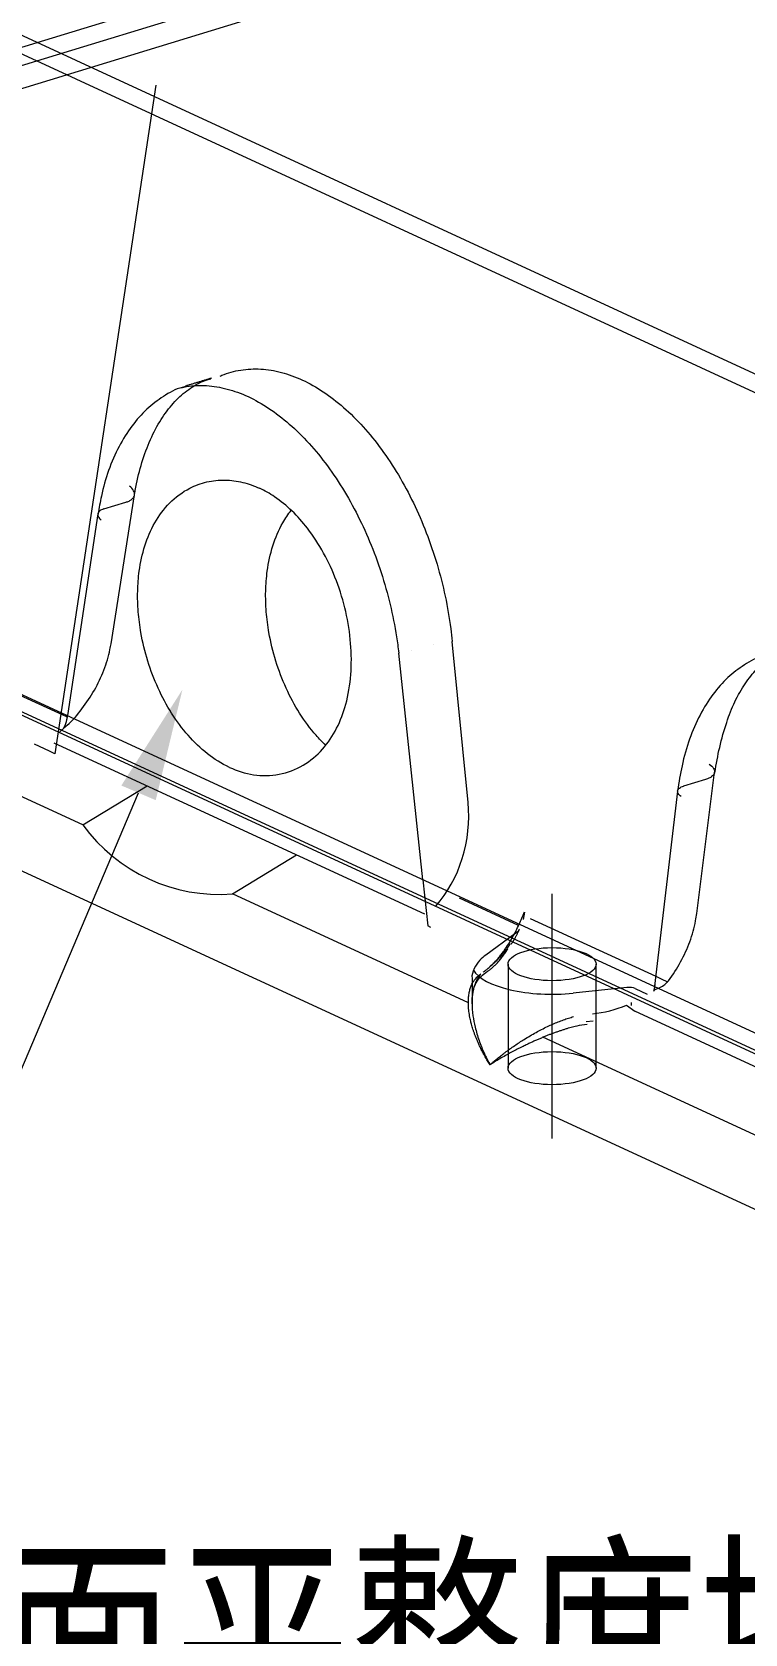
# Model space of a CAD drawing. Header units: millimetres. Extents: x 2028 to 3302, y -96 to 792.
# Drawn here: x 2877.2 to 2921.7, y 480.2 to 580.2 of the extents above; entities that cross this region are included whole.
import ezdxf

# ---------------------------------------------------------------- set-up
doc = ezdxf.new("R2010")
doc.units = ezdxf.units.MM
doc.layers.get('0').update_dxf_attribs({"linetype": 'CONTINUOUS'})
doc.layers.get('Defpoints').update_dxf_attribs({"linetype": 'CONTINUOUS'})
doc.styles.get("Standard").update_dxf_attribs({"font": '', "width": 0.8})
doc.styles.get('Standard').set_extended_font_data('SimSun')
doc.dimstyles.new('111$3', dxfattribs={"dimtxt": 10, "dimasz": 7, "dimexe": 1.6, "dimexo": 0.8, "dimgap": 1, "dimtad": 1, "dimtih": 1, "dimtoh": 1, "dimzin": 0, "dimdsep": 46, "dimtxsty": 'Standard', "dimcen": 0, "dimclrd": 3, "dimclre": 3, "dimclrt": 3, "dimadec": 0, "dimazin": 0, "dimtfac": 1, "dimtmove": 0, "dimatfit": 3, "dimfxl": 1, "dimtolj": 1, "dimlwd": 9, "dimlwe": 9, "dimarcsym": 0})

# ---------------------------------------------------------------- blocks, each defined once
blk = doc.blocks.new('*D21')
at = {"color": 3, "lineweight": 9, "transparency": 16777216}
for p, q in [((2873.691, 508.956), (2883.803, 532.724)), ((2866.691, 508.956), (2873.691, 508.956))]:
    blk.add_line(p, q, dxfattribs=at)
at = {"color": 3, "lineweight": 18, "transparency": 16777216}
blk.add_solid([(2882.729, 533.181), (2884.876, 532.268), (2886.543, 539.166)], dxfattribs=at)
at = {"layer": 'Defpoints', "color": 0, "lineweight": 18, "transparency": 16777216}
for p in [(2886.543, 539.166), (2827.987, 401.53)]:
    blk.add_point(p, dxfattribs=at)
at = {"color": 3, "lineweight": 18, "transparency": 16777216, "insert": (2809.18, 508.956), "char_height": 10, "attachment_point": 5}
blk.add_mtext('\\A1;PG16螺纹孔垂直于此面', dxfattribs=at)
blk = doc.blocks.new('*D22')
at = {"color": 3, "lineweight": 9, "transparency": 16777216}
for p, q in [((3010.863, 479.411), (3017.567, 494.586)), ((3003.863, 479.411), (3010.863, 479.411))]:
    blk.add_line(p, q, dxfattribs=at)
at = {"color": 3, "lineweight": 18, "transparency": 16777216}
blk.add_solid([(3016.5, 495.058), (3018.634, 494.115), (3020.396, 500.989)], dxfattribs=at)
at = {"layer": 'Defpoints', "color": 0, "lineweight": 18, "transparency": 16777216}
for p in [(3020.396, 500.989), (2941.822, 323.126)]:
    blk.add_point(p, dxfattribs=at)
at = {"color": 3, "lineweight": 18, "transparency": 16777216, "insert": (2921.508, 479.411), "char_height": 10, "attachment_point": 5}
blk.add_mtext('\\A1;壳体表面平整度控制在0.2mm以内', dxfattribs=at)

msp = doc.modelspace()

# ---------------------------------------------------------------- linework, layer by layer
at = {"lineweight": 18}
for p, q in [((3000.802, 617.207), (2826.658, 564.001)), ((2826.671, 562.878), (3000.815, 616.084)), ((2965.692, 537.676), (2825.552, 602.321)), ((2966.998, 538.236), (2831.712, 600.642)), ((2899.512, 583.691), (2829.113, 562.182)), ((2884.873, 576.879), (2878.586, 535.157)), ((2966.855, 497.176), (2825.129, 562.553)), ((2963.82, 487.576), (2806.647, 560.079)), ((2829.313, 559.34), (2966.496, 496.058)), ((2843.118, 553.196), (2967.604, 495.771)), ((2881.626, 550.437), (2882.999, 550.857)), ((2882.083, 542.025), (2883.551, 551.31)), ((2881.258, 550.128), (2879.362, 537.544)), ((2881.626, 550.437), (2881.626, 550.437)), ((2904.383, 532.129), (2903.384, 542.176)), ((2901.558, 527.296), (2900.051, 541.45)), ((2900.835, 541.576), (2900.835, 541.576)), ((2879.334, 537.459), (2875.651, 539.158)), ((2880.33, 530.724), (2868.028, 536.398)), ((2878.243, 535.316), (2877.297, 535.752)), ((2878.519, 535.843), (2901.659, 525.169)), ((2878.586, 535.157), (2878.243, 535.316)), ((2918.657, 525.204), (2919.764, 534.011)), ((2917.464, 532.838), (2916.024, 520.671)), ((2919.213, 533.564), (2917.832, 533.143)), ((2917.832, 533.143), (2917.832, 533.143)), ((2901.558, 527.296), (2901.864, 524.419)), ((2904.395, 519.623), (2889.665, 526.418)), ((2907.535, 524.45), (2903.852, 526.149)), ((2907.894, 525.29), (2907.824, 524.821)), ((2908.263, 524.893), (2916.096, 521.28)), ((2902.051, 524.333), (2901.864, 524.419)), ((2907.293, 523.925), (2905.482, 522.607)), ((2906.876, 522.037), (2906.876, 515.549)), ((2912.376, 515.549), (2912.376, 522.037)), ((2904.626, 521.11), (2904.626, 519.607)), ((2905.384, 521.435), (2905.598, 521.591)), ((2916.096, 521.28), (2916.443, 521.12)), ((2916.443, 521.12), (2916.839, 520.937)), ((2914.293, 520.576), (2910.947, 520.227)), ((2914.803, 520.516), (2915.553, 520.17)), ((2914.277, 519.476), (2914.782, 519.099)), ((2914.579, 519.461), (2914.583, 519.653)), ((2937.742, 508.507), (2914.782, 519.099)), ((2911.75, 518.457), (2912.2, 518.504)), ((2945.425, 500.696), (2909.057, 517.472))]:
    msp.add_line(p, q, dxfattribs=at)
at = {"color": 6, "lineweight": 18}
for p, q in [((2880.33, 530.724), (2884.339, 533.159)), ((2889.665, 526.418), (2893.673, 528.853))]:
    msp.add_line(p, q, dxfattribs=at)
msp.add_arc((2888.863, 536.95), 10.563, 216.12028, 274.35264, dxfattribs=at)
at = {"lineweight": 18}
for centre, major_axis, ratio, start_param, end_param in [((2880.052, 536.375), (-0.894, 0.449), 0.677874, 6.261651, 6.287995), ((2899.088, 530.71), (1.108, 6.813), 0.765982, 4.010128, 5.044483), ((2909.626, 522.037), (5, 0), 0.375419, 3.339282, 4.979733), ((2905.102, 518.134), (0.744, 3.495), 0.411166, 0.477779, 0.652577), ((2914.428, 520.404), (0.48, 0), 0.375361, 0.673674, 1.854929), ((2912.145, 524.801), (6.275, 2.578), 0.845475, 4.378105, 4.704902), ((2911.824, 515.034), (3.705, 1.074), 0.830739, 1.334478, 1.509276)]:
    msp.add_ellipse(centre, major_axis=major_axis, ratio=ratio, start_param=start_param, end_param=end_param, dxfattribs=at)
for centre, major_axis in [((2909.626, 522.037), (-2.75, 0)), ((2909.626, 515.549), (2.75, 0))]:
    msp.add_ellipse(centre, major_axis=major_axis, ratio=0.375419, dxfattribs=at)
for points, degree, knots in [([(2888.894, 558.73), (2888.93, 558.745), (2888.965, 558.76), (2889.382, 558.928), (2889.776, 559.038), (2890.592, 559.169), (2891.015, 559.19), (2891.863, 559.14), (2892.291, 559.07), (2893.156, 558.843), (2893.594, 558.684), (2894.912, 558.072), (2895.769, 557.501), (2897.02, 556.405), (2897.433, 555.997), (2898.224, 555.121), (2898.605, 554.652), (2899.337, 553.652), (2899.689, 553.12), (2900.361, 551.994), (2900.674, 551.412), (2901.256, 550.21), (2901.525, 549.59), (2902.019, 548.313), (2902.245, 547.652), (2902.834, 545.665), (2903.12, 544.324), (2903.329, 542.701), (2903.359, 542.438), (2903.384, 542.176)], 3, [0, 0, 0, 0, 0.006531, 0.006531, 0.075579, 0.075579, 0.144626, 0.144626, 0.213674, 0.213674, 0.282721, 0.282721, 0.420816, 0.420816, 0.489863, 0.489863, 0.558911, 0.558911, 0.627958, 0.627958, 0.697006, 0.697006, 0.766053, 0.766053, 0.835101, 0.835101, 0.973195, 0.973195, 1, 1, 1, 1]), ([(2886.675, 558.059), (2886.625, 558.049), (2886.156, 557.942), (2885.346, 557.483), (2884.291, 556.689), (2883.358, 555.636), (2882.552, 554.353), (2881.909, 552.887), (2881.504, 551.436), (2881.337, 550.498), (2881.283, 550.115)], 3, [0, 0, 0, 0, 0.017071, 0.161468, 0.30278, 0.450584, 0.602011, 0.755991, 0.902944, 1, 1, 1, 1]), ([(2883.549, 551.301), (2883.564, 551.4), (2883.666, 552.053), (2883.947, 553.191), (2884.454, 554.636), (2885.104, 555.906), (2885.858, 556.954), (2886.709, 557.769), (2887.527, 558.306), (2888.081, 558.499), (2888.312, 558.554)], 3, [0, 0, 0, 0, 0.024375, 0.16214, 0.305344, 0.45201, 0.597716, 0.74395, 0.896068, 1, 1, 1, 1]), ([(2886.462, 558.005), (2886.575, 558.03), (2886.689, 558.052), (2887.21, 558.136), (2887.631, 558.156), (2888.477, 558.105), (2888.904, 558.035), (2889.768, 557.807), (2890.205, 557.648), (2891.523, 557.037), (2892.381, 556.466), (2893.636, 555.371), (2894.05, 554.963), (2894.845, 554.089), (2895.228, 553.621), (2895.965, 552.622), (2896.319, 552.092), (2896.997, 550.967), (2897.313, 550.386), (2897.902, 549.186), (2898.175, 548.568), (2898.676, 547.293), (2898.906, 546.633), (2899.508, 544.65), (2899.802, 543.311), (2900.009, 541.786), (2900.031, 541.618), (2900.05, 541.449)], 3, [0, 0, 0, 0, 0.020985, 0.020985, 0.094878, 0.094878, 0.16877, 0.16877, 0.242663, 0.242663, 0.390447, 0.390447, 0.46434, 0.46434, 0.538232, 0.538232, 0.612124, 0.612124, 0.686017, 0.686017, 0.759909, 0.759909, 0.833801, 0.833801, 0.981586, 0.981586, 1, 1, 1, 1]), ([(2882.999, 550.857), (2883.076, 550.878), (2883.145, 550.903), (2883.269, 550.962), (2883.324, 550.995), (2883.418, 551.069), (2883.456, 551.108), (2883.514, 551.193), (2883.535, 551.238), (2883.567, 551.378), (2883.55, 551.478), (2883.444, 551.676), (2883.352, 551.776), (2883.232, 551.865)], 3, [0, 0, 0, 0, 0.125, 0.125, 0.25, 0.25, 0.375, 0.375, 0.5, 0.5, 0.75, 0.75, 1, 1, 1, 1]), ([(2889.48, 534.316), (2888.988, 534.543), (2888.532, 534.831), (2887.674, 535.502), (2887.268, 535.892), (2886.524, 536.74), (2886.183, 537.2), (2885.244, 538.682), (2884.744, 539.782), (2884.201, 541.528), (2884.058, 542.119), (2883.876, 543.151), (2883.82, 543.591), (2883.752, 544.454), (2883.739, 544.88), (2883.759, 545.729), (2883.791, 546.149), (2883.92, 547.104), (2884.034, 547.626), (2884.353, 548.633), (2884.561, 549.121), (2885.072, 550.018), (2885.378, 550.435), (2886.112, 551.175), (2886.536, 551.492), (2887.337, 551.903), (2887.698, 552.036), (2888.442, 552.207), (2888.822, 552.246), (2889.575, 552.233), (2889.947, 552.183), (2890.669, 552.007), (2891.018, 551.883), (2891.356, 551.727)], 3, [0, 0, 0, 0, 0.067642, 0.067642, 0.135284, 0.135284, 0.202927, 0.202927, 0.337451, 0.337451, 0.405656, 0.405656, 0.454836, 0.454836, 0.504015, 0.504015, 0.553195, 0.553195, 0.618259, 0.618259, 0.683323, 0.683323, 0.748387, 0.748387, 0.813451, 0.813451, 0.860242, 0.860242, 0.907034, 0.907034, 0.953826, 0.953826, 1, 1, 1, 1]), ([(2889.48, 534.316), (2889.957, 534.096), (2890.462, 533.937), (2891.509, 533.78), (2892.05, 533.784), (2893.104, 533.981), (2893.615, 534.174), (2894.534, 534.716), (2894.943, 535.061), (2895.642, 535.848), (2895.933, 536.288), (2896.412, 537.229), (2896.599, 537.729), (2897.064, 539.436), (2897.154, 540.733), (2896.941, 543.368), (2896.634, 544.706), (2895.699, 547.156), (2895.089, 548.274), (2893.748, 550.007), (2893.063, 550.678), (2891.994, 551.399), (2891.681, 551.577), (2891.356, 551.727)], 3, [2.671733, 2.671733, 2.671733, 2.671733, 2.87927, 2.87927, 3.086807, 3.086807, 3.294343, 3.294343, 3.50188, 3.50188, 3.709417, 3.709417, 3.916954, 3.916954, 4.388002, 4.388002, 4.85905, 4.85905, 5.308193, 5.308193, 5.671695, 5.671695, 5.813326, 5.813326, 5.813326, 5.813326]), ([(2881.257, 550.119), (2881.251, 550.064), (2881.263, 550.006), (2881.329, 549.883), (2881.391, 549.817), (2881.471, 549.757)], 3, [0, 0, 0, 0, 0.462078, 0.462078, 1, 1, 1, 1]), ([(2881.626, 550.437), (2881.524, 550.408), (2881.44, 550.367), (2881.315, 550.268), (2881.276, 550.209), (2881.259, 550.137), (2881.258, 550.128), (2881.257, 550.119)], 3, [0, 0, 0, 0, 0.467072, 0.467072, 0.934145, 0.934145, 1, 1, 1, 1]), ([(2895.491, 535.69), (2895.283, 535.888), (2895.082, 536.097), (2894.518, 536.74), (2894.177, 537.2), (2893.238, 538.682), (2892.738, 539.782), (2892.195, 541.528), (2892.052, 542.119), (2891.87, 543.151), (2891.814, 543.591), (2891.746, 544.454), (2891.733, 544.88), (2891.753, 545.729), (2891.785, 546.149), (2891.914, 547.104), (2892.028, 547.626), (2892.347, 548.633), (2892.555, 549.121), (2892.967, 549.844), (2893.142, 550.106), (2893.339, 550.354)], 3, [0.1004299, 0.1004299, 0.1004299, 0.1004299, 0.1352844, 0.1352844, 0.2029267, 0.2029267, 0.3374514, 0.3374514, 0.4056563, 0.4056563, 0.4548359, 0.4548359, 0.5040155, 0.5040155, 0.553195, 0.553195, 0.618259, 0.618259, 0.6833229, 0.6833229, 0.7231468, 0.7231468, 0.7231468, 0.7231468]), ([(2879.303, 536.898), (2879.319, 536.911), (2879.681, 537.213), (2880.291, 537.965), (2881.078, 539.119), (2881.672, 540.381), (2881.965, 541.361), (2882.065, 541.908), (2882.083, 542.025)], 3, [0, 0, 0, 0, 0.010645, 0.239607, 0.469689, 0.701465, 0.935843, 1, 1, 1, 1]), ([(2919.789, 533.978), (2919.871, 534.525), (2920.079, 535.614), (2920.494, 537.108), (2921.026, 538.459), (2921.655, 539.559), (2922.418, 540.497), (2923.271, 541.22), (2924.013, 541.658), (2924.483, 541.785), (2924.617, 541.812)], 3, [0, 0, 0, 0, 0.128804, 0.266087, 0.392365, 0.525544, 0.655885, 0.796885, 0.942666, 1, 1, 1, 1]), ([(2922.998, 541.316), (2922.935, 541.304), (2922.45, 541.195), (2921.622, 540.736), (2920.567, 539.937), (2919.637, 538.886), (2918.832, 537.602), (2918.179, 536.112), (2917.73, 534.497), (2917.532, 533.384), (2917.461, 532.848)], 3, [0, 0, 0, 0, 0.020556, 0.158891, 0.293156, 0.433525, 0.577691, 0.724424, 0.871288, 1, 1, 1, 1]), ([(2879.157, 536.821), (2879.156, 536.819), (2879.147, 536.799), (2879.071, 536.68), (2878.957, 536.582), (2878.891, 536.528)], 3, [0, 0, 0, 0, 0.048099, 0.553659, 1, 1, 1, 1]), ([(2919.439, 534.52), (2919.56, 534.437), (2919.653, 534.344), (2919.761, 534.159), (2919.779, 534.065), (2919.747, 533.933), (2919.727, 533.889), (2919.669, 533.809), (2919.631, 533.771), (2919.538, 533.7), (2919.482, 533.668), (2919.358, 533.611), (2919.289, 533.586), (2919.213, 533.565)], 3, [0, 0, 0, 0, 0.25, 0.25, 0.5, 0.5, 0.625, 0.625, 0.75, 0.75, 0.875, 0.875, 1, 1, 1, 1]), ([(2917.681, 532.498), (2917.6, 532.553), (2917.538, 532.615), (2917.469, 532.734), (2917.456, 532.792), (2917.465, 532.847)], 3, [0, 0, 0, 0, 0.52233, 0.52233, 1, 1, 1, 1]), ([(2917.465, 532.847), (2917.466, 532.852), (2917.467, 532.857), (2917.482, 532.922), (2917.521, 532.978), (2917.646, 533.074), (2917.73, 533.113), (2917.832, 533.143)], 3, [0, 0, 0, 0, 0.040997, 0.040997, 0.520498, 0.520498, 1, 1, 1, 1]), ([(2909.626, 511.159), (2909.626, 514.159), (2909.626, 526.427)], 1, [0, 0, 0.196482, 1, 1]), ([(2907.278, 523.937), (2907.312, 524), (2907.41, 524.189), (2907.566, 524.509), (2907.738, 524.897), (2907.843, 525.161), (2907.894, 525.291)], 3, [0, 0, 0, 0, 0.15229, 0.445823, 0.728369, 1, 1, 1, 1]), ([(2916.821, 520.918), (2916.844, 520.946), (2917.161, 521.332), (2917.675, 522.167), (2918.259, 523.431), (2918.545, 524.462), (2918.638, 525.05), (2918.657, 525.204)], 3, [0, 0, 0, 0, 0.022841, 0.31179, 0.602493, 0.895754, 1, 1, 1, 1]), ([(2905.316, 521.534), (2905.361, 521.566), (2905.449, 521.628), (2905.579, 521.73), (2905.704, 521.835), (2905.823, 521.944), (2905.937, 522.055), (2906.046, 522.167), (2906.149, 522.279), (2906.246, 522.391), (2906.338, 522.501), (2906.425, 522.61), (2906.506, 522.715), (2906.583, 522.818), (2906.653, 522.917), (2906.779, 523.097), (2906.955, 523.367), (2907.139, 523.68), (2907.244, 523.873), (2907.278, 523.937)], 3, [0, 0, 0, 0, 0.065287, 0.128194, 0.188721, 0.246868, 0.302635, 0.356022, 0.407029, 0.455657, 0.501905, 0.545774, 0.587263, 0.626374, 0.663107, 0.697461, 0.82187, 0.942032, 1, 1, 1, 1]), ([(2907.565, 524.157), (2907.564, 524.159), (2907.538, 524.12), (2907.44, 524.033), (2907.319, 523.945), (2907.277, 523.915)], 3, [0, 0, 0, 0, 0.293142, 0.778879, 1, 1, 1, 1]), ([(2907.544, 524.115), (2907.555, 524.136), (2907.564, 524.153), (2907.565, 524.156), (2907.565, 524.157)], 3, [0, 0, 0, 0, 0.854192, 1, 1, 1, 1]), ([(2906.998, 523.292), (2906.844, 523.057), (2906.455, 522.549), (2905.982, 522.071), (2905.742, 521.896)], 2, [0, 0, 0, 0.260077, 0.630039, 1, 1, 1]), ([(2905.482, 522.607), (2905.349, 522.514), (2905.067, 522.267), (2904.749, 521.791), (2904.588, 521.324), (2904.634, 521.096), (2904.64, 521.073)], 3, [0, 0, 0, 0, 0.266872, 0.623938, 0.961945, 1, 1, 1, 1]), ([(2905.748, 515.755), (2905.696, 515.838), (2905.593, 516.002), (2905.451, 516.245), (2905.322, 516.482), (2905.205, 516.71), (2905.099, 516.93), (2905.004, 517.14), (2904.918, 517.342), (2904.842, 517.535), (2904.774, 517.718), (2904.713, 517.891), (2904.661, 518.054), (2904.614, 518.208), (2904.575, 518.353), (2904.541, 518.487), (2904.492, 518.702), (2904.44, 518.991), (2904.401, 519.349), (2904.391, 519.681), (2904.407, 519.987), (2904.448, 520.266), (2904.51, 520.517), (2904.568, 520.67), (2904.6, 520.742), (2904.601, 520.744)], 3, [0, 0, 0, 0, 0.0492, 0.096607, 0.142221, 0.186043, 0.228073, 0.268312, 0.306761, 0.343419, 0.378288, 0.411368, 0.442662, 0.472169, 0.499891, 0.52583, 0.549989, 0.623824, 0.694291, 0.761461, 0.825413, 0.886242, 0.944054, 0.998976, 1, 1, 1, 1]), ([(2904.601, 520.744), (2904.63, 520.81), (2904.695, 520.935), (2904.779, 521.043), (2904.82, 521.097)], 3, [0, 0, 0, 0, 0.507679, 1, 1, 1, 1]), ([(2905.182, 521.432), (2905.155, 521.402), (2905.101, 521.34), (2905.027, 521.237), (2904.959, 521.127), (2904.896, 521.007), (2904.84, 520.88), (2904.789, 520.744), (2904.745, 520.599), (2904.708, 520.447), (2904.65, 520.143), (2904.629, 519.876), (2904.626, 519.661)], 3, [0, 0, 0, 0, 0.071709, 0.144498, 0.218481, 0.293764, 0.370449, 0.448633, 0.528407, 0.609857, 0.693063, 1, 1, 1, 1]), ([(2916.164, 520.51), (2916.192, 520.518), (2916.358, 520.572), (2916.584, 520.679), (2916.751, 520.843), (2916.813, 520.919)], 3, [0, 0, 0, 0, 0.102994, 0.631182, 1, 1, 1, 1]), ([(2915.998, 520.524), (2915.995, 520.48), (2915.987, 520.406), (2915.97, 520.363), (2915.969, 520.359), (2915.969, 520.359)], 3, [0, 0, 0, 0, 0.413325, 0.860366, 1, 1, 1, 1]), ([(2915.969, 520.359), (2915.969, 520.359), (2915.979, 520.381), (2916.045, 520.454), (2916.128, 520.485), (2916.172, 520.498)], 3, [0, 0, 0, 0, 0.248198, 0.661865, 1, 1, 1, 1]), ([(2904.626, 519.661), (2904.626, 519.65), (2904.624, 519.376), (2904.662, 518.86), (2904.816, 518.071), (2905.009, 517.425), (2905.225, 516.85), (2905.443, 516.338), (2905.639, 515.963), (2905.748, 515.755)], 3, [0, 0, 0, 0, 0.009294, 0.219565, 0.402224, 0.60988, 0.708065, 0.838106, 1, 1, 1, 1]), ([(2905.748, 515.755), (2905.794, 515.796), (2905.882, 515.875), (2906.017, 515.992), (2906.147, 516.101), (2906.272, 516.203), (2906.389, 516.297), (2906.497, 516.383), (2906.597, 516.46), (2906.848, 516.651), (2907.259, 516.944), (2907.905, 517.364), (2908.584, 517.763), (2909.194, 518.082), (2909.661, 518.296), (2909.996, 518.437), (2910.326, 518.562), (2910.649, 518.672), (2910.862, 518.734), (2910.967, 518.764)], 3, [0, 0, 0, 0, 0.041243, 0.079621, 0.115133, 0.14778, 0.177563, 0.20448, 0.228533, 0.249722, 0.382588, 0.499528, 0.634065, 0.75055, 0.803992, 0.855465, 0.905152, 0.953256, 1, 1, 1, 1]), ([(2911.161, 518.172), (2911.104, 518.158), (2910.988, 518.13), (2910.812, 518.084), (2910.632, 518.033), (2910.447, 517.978), (2910.257, 517.918), (2910.065, 517.854), (2909.869, 517.786), (2909.669, 517.714), (2909.467, 517.637), (2909.263, 517.557), (2909.057, 517.472), (2908.849, 517.384), (2908.639, 517.293), (2908.429, 517.198), (2908.218, 517.101), (2907.989, 516.993), (2907.732, 516.868), (2907.439, 516.723), (2907.122, 516.56), (2906.786, 516.378), (2906.439, 516.179), (2906.083, 515.967), (2905.863, 515.827), (2905.748, 515.755)], 3, [0, 0, 0, 0, 0.025076, 0.050867, 0.077404, 0.104716, 0.132829, 0.161765, 0.191546, 0.222193, 0.253724, 0.286155, 0.319501, 0.353778, 0.388997, 0.425172, 0.462312, 0.500429, 0.549417, 0.605848, 0.669735, 0.741089, 0.819914, 0.906217, 1, 1, 1, 1])]:
    msp.add_open_spline(points, degree=degree, knots=knots, dxfattribs=at)
for points, degree in [([(2886.684, 558.086), (2886.732, 558.102), (2886.78, 558.117), (2886.828, 558.132)], 3), ([(2888.351, 558.597), (2886.824, 558.131)], 1), ([(2882.999, 550.857), (2882.999, 550.857), (2882.999, 550.857), (2882.999, 550.857)], 3), ([(2902.208, 541.996), (2902.208, 541.996), (2902.208, 541.996), (2902.208, 541.996)], 3), ([(2878.923, 536.58), (2879.303, 536.898)], 1), ([(2879.356, 537.552), (2879.291, 537.064), (2879.157, 536.843)], 2), ([(2919.213, 533.565), (2919.213, 533.565), (2919.213, 533.565), (2919.213, 533.564)], 3), ([(2907.067, 523.28), (2907.355, 523.673), (2907.589, 524.23)], 2), ([(2905.598, 521.591), (2906.234, 522.022), (2906.792, 522.893)], 2), ([(2906.792, 522.893), (2906.864, 522.994)], 1), ([(2906.993, 523.289), (2906.998, 523.292)], 1), ([(2904.626, 519.562), (2904.616, 520.63), (2905.099, 521.18)], 2), ([(2905.104, 521.185), (2905.384, 521.435)], 1), ([(2916.034, 520.763), (2916.023, 520.576), (2915.983, 520.438)], 2)]:
    msp.add_open_spline(points, degree=degree, dxfattribs=at)

# ---------------------------------------------------------------- dimensions: what is measured, and where the dimension line sits
for p1, p2, text, picture, middle in [((2827.987, 401.53), (2886.543, 539.166), 'PG16螺纹孔垂直于此面', '*D21', (2809.18, 508.956)), ((2941.822, 323.126), (3020.396, 500.989), '壳体表面平整度控制在0.2mm以内', '*D22', (2921.508, 479.411))]:
    dim = msp.add_diameter_dim_2p(p1=p1, p2=p2, text=text, dimstyle='111$3', dxfattribs=at)
    dim.commit()
    dim.dimension.update_dxf_attribs({"geometry": picture, "text_midpoint": middle, "dimtype": 163})

doc.saveas('drawing.dxf')
